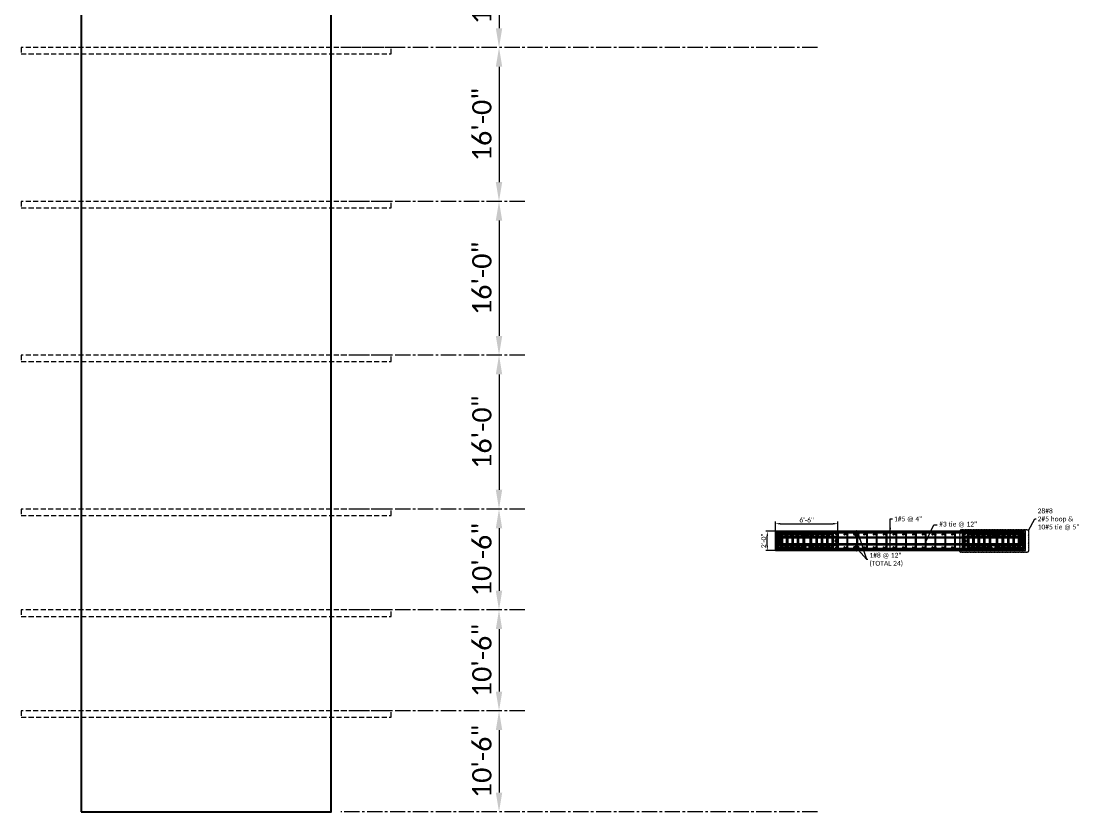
# Model space of a CAD drawing. Header units: inches. Extents: x -30573 to 11520, y -22457 to 4202.
# Drawn here: x -2805 to -1485, y -2802 to -1815 of the extents above; entities that cross this region are included whole.
import ezdxf

# ---------------------------------------------------------------- set-up
doc = ezdxf.new("R2010")
doc.units = ezdxf.units.IN
doc.header["$PDMODE"] = 35
doc.linetypes.add('CENTER2', pattern=[28.575, 19.05, -3.175, 3.175, -3.175])
doc.linetypes.add('HIDDEN2', pattern=[0.1875, 0.125, -0.0625])
doc.layers.get('Defpoints').update_dxf_attribs({"lineweight": 70})
for name, color, linetype, lineweight in [('ACERO1', 6, 'Continuous', 50), ('ACERO2', 5, 'Continuous', 30), ('ACERO3', 4, 'Continuous', 25), ('CONCRETO3', 4, 'Continuous', 25), ('CONCRETO7', 8, 'Continuous', 9), ('Ejes', 8, 'CENTER2', 9), ('PROY', 8, 'HIDDEN2', 9), ('TEXTO', 1, 'Continuous', 13)]:
    doc.layers.add(name, color=color, linetype=linetype, lineweight=lineweight)
doc.styles.add('A3_32', font='calibri.ttf', dxfattribs={"height": 6})
doc.styles.add('CopyA1_16', font='calibri.ttf', dxfattribs={"height": 24})
doc.dimstyles.new('Copy-PONDERA1_16', dxfattribs={"dimscale": 0, "dimtxt": 24, "dimasz": 24, "dimexe": 1.25, "dimexo": 0.625, "dimgap": 9, "dimtad": 1, "dimdec": 1, "dimrnd": 0.5, "dimzin": 1, "dimdsep": 46, "dimlunit": 4, "dimtxsty": 'CopyA1_16', "dimcen": 0.5, "dimse1": 1, "dimse2": 1, "dimclrd": 256, "dimclrt": 256, "dimadec": 1, "dimazin": 0, "dimtfac": 1, "dimtdec": 1, "dimtmove": 0, "dimatfit": 3, "dimfxl": 1, "dimfrac": 2, "dimlwd": 13, "dimarcsym": 0})
doc.dimstyles.new('PONDERA3_32', dxfattribs={"dimscale": 0, "dimtxt": 6, "dimasz": 6, "dimexe": 1.25, "dimexo": 0.625, "dimgap": 1.5, "dimtad": 1, "dimdec": 1, "dimrnd": 0.5, "dimzin": 1, "dimdsep": 46, "dimlunit": 4, "dimtxsty": 'A3_32', "dimcen": 0.5, "dimse1": 1, "dimse2": 1, "dimclrd": 256, "dimclrt": 256, "dimadec": 1, "dimazin": 0, "dimtfac": 1, "dimtdec": 1, "dimtmove": 0, "dimatfit": 3, "dimfxl": 1, "dimfrac": 2, "dimlwd": 13, "dimarcsym": 0})

# ---------------------------------------------------------------- blocks, each defined once
blk = doc.blocks.new('*D142')
at = {"layer": 'Defpoints', "color": 0, "transparency": 16777216}
for p in [(-2208.5, -2676.4), (-2208.5, -2802.4), (-2208.5, -2802.4)]:
    blk.add_point(p, dxfattribs=at)
at = {"layer": 'TEXTO', "lineweight": 13, "transparency": 16777216}
blk.add_line((-2208.5, -2700.4), (-2208.5, -2778.4), dxfattribs=at)
at = {"layer": 'TEXTO', "transparency": 16777216}
for points in [[(-2212.5, -2700.4), (-2204.5, -2700.4), (-2208.5, -2676.4)], [(-2212.5, -2778.4), (-2204.5, -2778.4), (-2208.5, -2802.4)]]:
    blk.add_solid(points, dxfattribs=at)
at = {"layer": 'TEXTO', "transparency": 16777216, "insert": (-2229.8, -2739.4), "char_height": 24, "attachment_point": 5, "rotation": 90, "style": 'CopyA1_16'}
blk.add_mtext('10\'-6"', dxfattribs=at)
blk = doc.blocks.new('*D143')
at = {"layer": 'Defpoints', "color": 0, "transparency": 16777216}
for p in [(-2208.5, -2550.4), (-2208.5, -2676.4), (-2208.5, -2676.4)]:
    blk.add_point(p, dxfattribs=at)
at = {"layer": 'TEXTO', "lineweight": 13, "transparency": 16777216}
blk.add_line((-2208.5, -2574.4), (-2208.5, -2652.4), dxfattribs=at)
at = {"layer": 'TEXTO', "transparency": 16777216}
for points in [[(-2212.5, -2574.4), (-2204.5, -2574.4), (-2208.5, -2550.4)], [(-2212.5, -2652.4), (-2204.5, -2652.4), (-2208.5, -2676.4)]]:
    blk.add_solid(points, dxfattribs=at)
at = {"layer": 'TEXTO', "transparency": 16777216, "insert": (-2229.8, -2613.4), "char_height": 24, "attachment_point": 5, "rotation": 90, "style": 'CopyA1_16'}
blk.add_mtext('10\'-6"', dxfattribs=at)
blk = doc.blocks.new('*D144')
at = {"layer": 'Defpoints', "color": 0, "transparency": 16777216}
for p in [(-2208.5, -2424.4), (-2208.5, -2550.4), (-2208.5, -2550.4)]:
    blk.add_point(p, dxfattribs=at)
at = {"layer": 'TEXTO', "lineweight": 13, "transparency": 16777216}
blk.add_line((-2208.5, -2448.4), (-2208.5, -2526.4), dxfattribs=at)
at = {"layer": 'TEXTO', "transparency": 16777216}
for points in [[(-2212.5, -2448.4), (-2204.5, -2448.4), (-2208.5, -2424.4)], [(-2212.5, -2526.4), (-2204.5, -2526.4), (-2208.5, -2550.4)]]:
    blk.add_solid(points, dxfattribs=at)
at = {"layer": 'TEXTO', "transparency": 16777216, "insert": (-2229.8, -2487.4), "char_height": 24, "attachment_point": 5, "rotation": 90, "style": 'CopyA1_16'}
blk.add_mtext('10\'-6"', dxfattribs=at)
blk = doc.blocks.new('*D145')
at = {"layer": 'Defpoints', "color": 0, "transparency": 16777216}
for p in [(-2208.5, -2232.4), (-2208.5, -2424.4), (-2208.5, -2424.4)]:
    blk.add_point(p, dxfattribs=at)
at = {"layer": 'TEXTO', "lineweight": 13, "transparency": 16777216}
blk.add_line((-2208.5, -2256.4), (-2208.5, -2400.4), dxfattribs=at)
at = {"layer": 'TEXTO', "transparency": 16777216}
for points in [[(-2212.5, -2256.4), (-2204.5, -2256.4), (-2208.5, -2232.4)], [(-2212.5, -2400.4), (-2204.5, -2400.4), (-2208.5, -2424.4)]]:
    blk.add_solid(points, dxfattribs=at)
at = {"layer": 'TEXTO', "transparency": 16777216, "insert": (-2229.8, -2328.4), "char_height": 24, "attachment_point": 5, "rotation": 90, "style": 'CopyA1_16'}
blk.add_mtext('16\'-0"', dxfattribs=at)
blk = doc.blocks.new('*D146')
at = {"layer": 'Defpoints', "color": 0, "transparency": 16777216}
for p in [(-2208.5, -2040.4), (-2208.5, -2232.4), (-2208.5, -2232.4)]:
    blk.add_point(p, dxfattribs=at)
at = {"layer": 'TEXTO', "lineweight": 13, "transparency": 16777216}
blk.add_line((-2208.5, -2064.4), (-2208.5, -2208.4), dxfattribs=at)
at = {"layer": 'TEXTO', "transparency": 16777216}
for points in [[(-2212.5, -2064.4), (-2204.5, -2064.4), (-2208.5, -2040.4)], [(-2212.5, -2208.4), (-2204.5, -2208.4), (-2208.5, -2232.4)]]:
    blk.add_solid(points, dxfattribs=at)
at = {"layer": 'TEXTO', "transparency": 16777216, "insert": (-2229.8, -2136.4), "char_height": 24, "attachment_point": 5, "rotation": 90, "style": 'CopyA1_16'}
blk.add_mtext('16\'-0"', dxfattribs=at)
blk = doc.blocks.new('*D147')
at = {"layer": 'Defpoints', "color": 0, "transparency": 16777216}
for p in [(-2208.5, -1848.4), (-2208.5, -2040.4), (-2208.5, -2040.4)]:
    blk.add_point(p, dxfattribs=at)
at = {"layer": 'TEXTO', "lineweight": 13, "transparency": 16777216}
blk.add_line((-2208.5, -1872.4), (-2208.5, -2016.4), dxfattribs=at)
at = {"layer": 'TEXTO', "transparency": 16777216}
for points in [[(-2212.5, -1872.4), (-2204.5, -1872.4), (-2208.5, -1848.4)], [(-2212.5, -2016.4), (-2204.5, -2016.4), (-2208.5, -2040.4)]]:
    blk.add_solid(points, dxfattribs=at)
at = {"layer": 'TEXTO', "transparency": 16777216, "insert": (-2229.8, -1944.4), "char_height": 24, "attachment_point": 5, "rotation": 90, "style": 'CopyA1_16'}
blk.add_mtext('16\'-0"', dxfattribs=at)
blk = doc.blocks.new('*D148')
at = {"layer": 'Defpoints', "color": 0, "transparency": 16777216}
for p in [(-2208.5, -1698.4), (-2208.5, -1848.4), (-2208.5, -1848.4)]:
    blk.add_point(p, dxfattribs=at)
at = {"layer": 'TEXTO', "lineweight": 13, "transparency": 16777216}
blk.add_line((-2208.5, -1722.4), (-2208.5, -1824.4), dxfattribs=at)
at = {"layer": 'TEXTO', "transparency": 16777216}
for points in [[(-2212.5, -1722.4), (-2204.5, -1722.4), (-2208.5, -1698.4)], [(-2212.5, -1824.4), (-2204.5, -1824.4), (-2208.5, -1848.4)]]:
    blk.add_solid(points, dxfattribs=at)
at = {"layer": 'TEXTO', "transparency": 16777216, "insert": (-2229.8, -1773.4), "char_height": 24, "attachment_point": 5, "rotation": 90, "style": 'CopyA1_16'}
blk.add_mtext('12\'-6"', dxfattribs=at)
blk = doc.blocks.new('#8')
at = {"layer": 'ACERO1'}
h = blk.add_hatch(dxfattribs=at)
h.set_pattern_fill('ANSI31', color=256, scale=0.05)
h.set_pattern_definition([(45, (-704.75066, 391.65375), (-0.1122532, 0.1122532), [])])
edge = h.paths.add_edge_path()
edge.add_arc((0, 0), 0.5, 0, 360)
blk.add_circle((0, 0), 0.5, dxfattribs=at)
blk = doc.blocks.new('*D181')
at = {"layer": 'Defpoints', "color": 0, "transparency": 16777216}
for p in [(-1863.5, -2442.8), (-1785.5, -2442.8), (-1785.5, -2442.8)]:
    blk.add_point(p, dxfattribs=at)
at = {"layer": 'TEXTO', "lineweight": 13, "transparency": 16777216}
blk.add_line((-1857.5, -2442.8), (-1791.5, -2442.8), dxfattribs=at)
at = {"layer": 'TEXTO', "transparency": 16777216}
for points in [[(-1857.5, -2441.8), (-1857.5, -2443.8), (-1863.5, -2442.8)], [(-1791.5, -2441.8), (-1791.5, -2443.8), (-1785.5, -2442.8)]]:
    blk.add_solid(points, dxfattribs=at)
at = {"layer": 'TEXTO', "transparency": 16777216, "insert": (-1824.5, -2438.2), "char_height": 6, "attachment_point": 5, "style": 'A3_32'}
blk.add_mtext('6\'-6"', dxfattribs=at)
blk = doc.blocks.new('*D182')
at = {"layer": 'Defpoints', "color": 0, "transparency": 16777216}
for p in [(-1873.6, -2452.2), (-1873.6, -2452.2), (-1873.6, -2476.2)]:
    blk.add_point(p, dxfattribs=at)
at = {"layer": 'TEXTO', "lineweight": 13, "transparency": 16777216}
blk.add_line((-1873.6, -2470.2), (-1873.6, -2458.2), dxfattribs=at)
at = {"layer": 'TEXTO', "transparency": 16777216}
for points in [[(-1874.6, -2458.2), (-1872.6, -2458.2), (-1873.6, -2452.2)], [(-1874.6, -2470.2), (-1872.6, -2470.2), (-1873.6, -2476.2)]]:
    blk.add_solid(points, dxfattribs=at)
at = {"layer": 'TEXTO', "transparency": 16777216, "insert": (-1878.2, -2464.2), "char_height": 6, "attachment_point": 5, "rotation": 90, "style": 'A3_32'}
blk.add_mtext('2\'-0"', dxfattribs=at)

msp = doc.modelspace()

# ---------------------------------------------------------------- linework, layer by layer
at = {"layer": 'ACERO2'}
for points in [[(-1861.972, -2455.598), (-1861.972, -2472.848, 0.41421356), (-1860.097, -2474.723), (-1820.897, -2474.723, 0.41421356), (-1819.022, -2472.848), (-1819.022, -2455.598, 0.41421356), (-1820.897, -2453.723), (-1860.097, -2453.723, 0.66817864), (-1861.423, -2456.924), (-1858.771, -2459.576), (-1858.329, -2459.134), (-1860.981, -2456.482, -1), (-1859.213, -2454.714), (-1856.561, -2457.366), (-1856.119, -2456.924), (-1858.695, -2454.348)], [(-1860.097, -2454.348), (-1820.897, -2454.348, -0.41421356), (-1819.647, -2455.598), (-1819.647, -2472.848, -0.41421356), (-1820.897, -2474.098), (-1860.097, -2474.098, -0.41421356), (-1861.347, -2472.848), (-1861.347, -2457)], [(-1828.422, -2455.598), (-1828.422, -2472.848, 0.41421356), (-1826.547, -2474.723), (-1787.347, -2474.723, 0.41421356), (-1785.472, -2472.848), (-1785.472, -2455.598, 0.41421356), (-1787.347, -2453.723), (-1826.547, -2453.723, 0.66817864), (-1827.872, -2456.924), (-1825.221, -2459.576), (-1824.779, -2459.134), (-1827.43, -2456.482, -1), (-1825.663, -2454.714), (-1823.011, -2457.366), (-1822.569, -2456.924), (-1825.145, -2454.348)], [(-1826.547, -2454.348), (-1787.347, -2454.348, -0.41421356), (-1786.097, -2455.598), (-1786.097, -2472.848, -0.41421356), (-1787.347, -2474.098), (-1826.547, -2474.098, -0.41421356), (-1827.797, -2472.848), (-1827.797, -2457)], [(-1586.522, -2455.598), (-1586.522, -2472.848, -0.41421356), (-1588.397, -2474.723), (-1627.597, -2474.723, -0.41421356), (-1629.472, -2472.848), (-1629.472, -2455.598, -0.41421356), (-1627.597, -2453.723), (-1588.397, -2453.723, -0.66817864), (-1587.071, -2456.924), (-1589.723, -2459.576), (-1590.165, -2459.134), (-1587.513, -2456.482, 1), (-1589.281, -2454.714), (-1591.933, -2457.366), (-1592.375, -2456.924), (-1589.799, -2454.348)], [(-1588.397, -2454.348), (-1627.597, -2454.348, 0.41421356), (-1628.847, -2455.598), (-1628.847, -2472.848, 0.41421356), (-1627.597, -2474.098), (-1588.397, -2474.098, 0.41421356), (-1587.147, -2472.848), (-1587.147, -2457)], [(-1552.972, -2455.598), (-1552.972, -2472.848, -0.41421356), (-1554.847, -2474.723), (-1594.047, -2474.723, -0.41421356), (-1595.922, -2472.848), (-1595.922, -2455.598, -0.41421356), (-1594.047, -2453.723), (-1554.847, -2453.723, -0.66817864), (-1553.521, -2456.924), (-1556.173, -2459.576), (-1556.615, -2459.134), (-1553.963, -2456.482, 1), (-1555.731, -2454.714), (-1558.382, -2457.366), (-1558.824, -2456.924), (-1556.248, -2454.348)], [(-1554.847, -2454.348), (-1594.047, -2454.348, 0.41421356), (-1595.297, -2455.598), (-1595.297, -2472.848, 0.41421356), (-1594.047, -2474.098), (-1554.847, -2474.098, 0.41421356), (-1553.597, -2472.848), (-1553.597, -2457)]]:
    msp.add_lwpolyline(points, format="xyb", dxfattribs=at)
for points in [[(-1850.382, -2471.081), (-1849.94, -2471.522), (-1852.591, -2474.174, -0.66817864), (-1855.792, -2472.848), (-1855.792, -2455.598, -0.66817864), (-1852.591, -2454.272), (-1849.94, -2456.924), (-1850.382, -2457.366), (-1853.033, -2454.714, 0.66817864), (-1855.167, -2455.598), (-1855.167, -2472.848, 0.66817864), (-1853.033, -2473.732)], [(-1843.672, -2471.081), (-1843.23, -2471.522), (-1845.881, -2474.174, -0.66817864), (-1849.082, -2472.848), (-1849.082, -2455.598, -0.66817864), (-1845.881, -2454.272), (-1843.23, -2456.924), (-1843.672, -2457.366), (-1846.323, -2454.714, 0.66817864), (-1848.457, -2455.598), (-1848.457, -2472.848, 0.66817864), (-1846.323, -2473.732)], [(-1836.961, -2471.081), (-1836.52, -2471.522), (-1839.171, -2474.174, -0.66817864), (-1842.372, -2472.848), (-1842.372, -2455.598, -0.66817864), (-1839.171, -2454.272), (-1836.52, -2456.924), (-1836.961, -2457.366), (-1839.613, -2454.714, 0.66817864), (-1841.747, -2455.598), (-1841.747, -2472.848, 0.66817864), (-1839.613, -2473.732)], [(-1830.251, -2471.081), (-1829.809, -2471.522), (-1832.461, -2474.174, -0.66817864), (-1835.662, -2472.848), (-1835.662, -2455.598, -0.66817864), (-1832.461, -2454.272), (-1829.809, -2456.924), (-1830.251, -2457.366), (-1832.903, -2454.714, 0.66817864), (-1835.037, -2455.598), (-1835.037, -2472.848, 0.66817864), (-1832.903, -2473.732)], [(-1817.192, -2471.081), (-1817.634, -2471.522), (-1814.983, -2474.174, 0.66817864), (-1811.782, -2472.848), (-1811.782, -2455.598, 0.66817864), (-1814.983, -2454.272), (-1817.634, -2456.924), (-1817.192, -2457.366), (-1814.541, -2454.714, -0.66817864), (-1812.407, -2455.598), (-1812.407, -2472.848, -0.66817864), (-1814.541, -2473.732)], [(-1810.482, -2471.081), (-1810.924, -2471.522), (-1808.273, -2474.174, 0.66817864), (-1805.072, -2472.848), (-1805.072, -2455.598, 0.66817864), (-1808.273, -2454.272), (-1810.924, -2456.924), (-1810.482, -2457.366), (-1807.831, -2454.714, -0.66817864), (-1805.697, -2455.598), (-1805.697, -2472.848, -0.66817864), (-1807.831, -2473.732)], [(-1803.772, -2471.081), (-1804.214, -2471.522), (-1801.562, -2474.174, 0.66817864), (-1798.362, -2472.848), (-1798.362, -2455.598, 0.66817864), (-1801.562, -2454.272), (-1804.214, -2456.924), (-1803.772, -2457.366), (-1801.121, -2454.714, -0.66817864), (-1798.987, -2455.598), (-1798.987, -2472.848, -0.66817864), (-1801.121, -2473.732)], [(-1797.062, -2471.081), (-1797.504, -2471.522), (-1794.852, -2474.174, 0.66817864), (-1791.652, -2472.848), (-1791.652, -2455.598, 0.66817864), (-1794.852, -2454.272), (-1797.504, -2456.924), (-1797.062, -2457.366), (-1794.41, -2454.714, -0.66817864), (-1792.277, -2455.598), (-1792.277, -2472.848, -0.66817864), (-1794.41, -2473.732)], [(-1617.882, -2471.081), (-1617.44, -2471.522), (-1620.091, -2474.174, -0.66817864), (-1623.292, -2472.848), (-1623.292, -2455.598, -0.66817864), (-1620.091, -2454.272), (-1617.44, -2456.924), (-1617.882, -2457.366), (-1620.533, -2454.714, 0.66817864), (-1622.667, -2455.598), (-1622.667, -2472.848, 0.66817864), (-1620.533, -2473.732)], [(-1611.172, -2471.081), (-1610.73, -2471.522), (-1613.381, -2474.174, -0.66817864), (-1616.582, -2472.848), (-1616.582, -2455.598, -0.66817864), (-1613.381, -2454.272), (-1610.73, -2456.924), (-1611.172, -2457.366), (-1613.823, -2454.714, 0.66817864), (-1615.957, -2455.598), (-1615.957, -2472.848, 0.66817864), (-1613.823, -2473.732)], [(-1604.461, -2471.081), (-1604.02, -2471.522), (-1606.671, -2474.174, -0.66817864), (-1609.872, -2472.848), (-1609.872, -2455.598, -0.66817864), (-1606.671, -2454.272), (-1604.02, -2456.924), (-1604.461, -2457.366), (-1607.113, -2454.714, 0.66817864), (-1609.247, -2455.598), (-1609.247, -2472.848, 0.66817864), (-1607.113, -2473.732)], [(-1597.751, -2471.081), (-1597.309, -2471.522), (-1599.961, -2474.174, -0.66817864), (-1603.162, -2472.848), (-1603.162, -2455.598, -0.66817864), (-1599.961, -2454.272), (-1597.309, -2456.924), (-1597.751, -2457.366), (-1600.403, -2454.714, 0.66817864), (-1602.537, -2455.598), (-1602.537, -2472.848, 0.66817864), (-1600.403, -2473.732)], [(-1584.692, -2471.081), (-1585.134, -2471.522), (-1582.483, -2474.174, 0.66817864), (-1579.282, -2472.848), (-1579.282, -2455.598, 0.66817864), (-1582.483, -2454.272), (-1585.134, -2456.924), (-1584.692, -2457.366), (-1582.041, -2454.714, -0.66817864), (-1579.907, -2455.598), (-1579.907, -2472.848, -0.66817864), (-1582.041, -2473.732)], [(-1577.982, -2471.081), (-1578.424, -2471.522), (-1575.773, -2474.174, 0.66817864), (-1572.572, -2472.848), (-1572.572, -2455.598, 0.66817864), (-1575.773, -2454.272), (-1578.424, -2456.924), (-1577.982, -2457.366), (-1575.331, -2454.714, -0.66817864), (-1573.197, -2455.598), (-1573.197, -2472.848, -0.66817864), (-1575.331, -2473.732)], [(-1571.272, -2471.081), (-1571.714, -2471.522), (-1569.062, -2474.174, 0.66817864), (-1565.862, -2472.848), (-1565.862, -2455.598, 0.66817864), (-1569.062, -2454.272), (-1571.714, -2456.924), (-1571.272, -2457.366), (-1568.621, -2454.714, -0.66817864), (-1566.487, -2455.598), (-1566.487, -2472.848, -0.66817864), (-1568.621, -2473.732)], [(-1564.562, -2471.081), (-1565.004, -2471.522), (-1562.352, -2474.174, 0.66817864), (-1559.152, -2472.848), (-1559.152, -2455.598, 0.66817864), (-1562.352, -2454.272), (-1565.004, -2456.924), (-1564.562, -2457.366), (-1561.91, -2454.714, -0.66817864), (-1559.777, -2455.598), (-1559.777, -2472.848, -0.66817864), (-1561.91, -2473.732)], [(-1789.115, -2464.374), (-1788.673, -2464.816), (-1786.021, -2462.164, 0.66817864), (-1787.347, -2458.963), (-1860.097, -2458.963, 0.66817864), (-1861.423, -2462.164), (-1858.771, -2464.816), (-1858.329, -2464.374), (-1860.981, -2461.722, -0.66817864), (-1860.097, -2459.588), (-1787.347, -2459.588, -0.66817864), (-1786.463, -2461.722)], [(-1789.115, -2464.073), (-1788.673, -2463.631), (-1786.021, -2466.283, -0.66817864), (-1787.347, -2469.483), (-1860.097, -2469.483, -0.66817864), (-1861.423, -2466.283), (-1858.771, -2463.631), (-1858.329, -2464.073), (-1860.981, -2466.725, 0.66817864), (-1860.097, -2468.858), (-1787.347, -2468.858, 0.66817864), (-1786.463, -2466.725)], [(-1625.829, -2464.374), (-1626.271, -2464.816), (-1628.923, -2462.164, -0.66817864), (-1627.597, -2458.963), (-1554.847, -2458.963, -0.66817864), (-1553.521, -2462.164), (-1556.173, -2464.816), (-1556.615, -2464.374), (-1553.963, -2461.722, 0.66817864), (-1554.847, -2459.588), (-1627.597, -2459.588, 0.66817864), (-1628.481, -2461.722)], [(-1625.829, -2464.073), (-1626.271, -2463.631), (-1628.923, -2466.283, 0.66817864), (-1627.597, -2469.483), (-1554.847, -2469.483, 0.66817864), (-1553.521, -2466.283), (-1556.173, -2463.631), (-1556.615, -2464.073), (-1553.963, -2466.725, -0.66817864), (-1554.847, -2468.858), (-1627.597, -2468.858, -0.66817864), (-1628.481, -2466.725)]]:
    msp.add_lwpolyline(points, format="xyb", close=True, dxfattribs=at)
at = {"layer": 'ACERO3'}
for points in [[(-1857.472, -2461.723), (-1857.472, -2455.723, -0.41421356), (-1855.472, -2453.723), (-1559.472, -2453.723, -0.41421356), (-1557.472, -2455.723), (-1557.472, -2461.723), (-1557.972, -2461.723), (-1557.972, -2455.723, 0.41421356), (-1559.472, -2454.223), (-1855.472, -2454.223, 0.41421356), (-1856.972, -2455.723), (-1856.972, -2461.723)], [(-1773.86, -2473.473, -0.66817864), (-1775.14, -2474.004), (-1777.261, -2471.882), (-1777.526, -2472.147), (-1775.405, -2474.269, 0.66817864), (-1773.485, -2473.473), (-1773.485, -2454.973, 0.66817864), (-1775.405, -2454.178), (-1777.526, -2456.299), (-1777.261, -2456.564), (-1775.14, -2454.443, -0.66817864), (-1773.86, -2454.973)], [(-1761.653, -2473.473, -0.66817864), (-1762.933, -2474.004), (-1765.054, -2471.882), (-1765.32, -2472.147), (-1763.198, -2474.269, 0.66817864), (-1761.278, -2473.473), (-1761.278, -2454.973, 0.66817864), (-1763.198, -2454.178), (-1765.32, -2456.299), (-1765.054, -2456.564), (-1762.933, -2454.443, -0.66817864), (-1761.653, -2454.973)], [(-1749.446, -2473.473, -0.66817864), (-1750.726, -2474.004), (-1752.848, -2471.882), (-1753.113, -2472.147), (-1750.991, -2474.269, 0.66817864), (-1749.071, -2473.473), (-1749.071, -2454.973, 0.66817864), (-1750.991, -2454.178), (-1753.113, -2456.299), (-1752.848, -2456.564), (-1750.726, -2454.443, -0.66817864), (-1749.446, -2454.973)], [(-1737.239, -2473.473, -0.66817864), (-1738.519, -2474.004), (-1740.641, -2471.882), (-1740.906, -2472.147), (-1738.785, -2474.269, 0.66817864), (-1736.864, -2473.473), (-1736.864, -2454.973, 0.66817864), (-1738.785, -2454.178), (-1740.906, -2456.299), (-1740.641, -2456.564), (-1738.519, -2454.443, -0.66817864), (-1737.239, -2454.973)], [(-1725.032, -2473.473, -0.66817864), (-1726.312, -2474.004), (-1728.434, -2471.882), (-1728.699, -2472.147), (-1726.578, -2474.269, 0.66817864), (-1724.657, -2473.473), (-1724.657, -2454.973, 0.66817864), (-1726.578, -2454.178), (-1728.699, -2456.299), (-1728.434, -2456.564), (-1726.312, -2454.443, -0.66817864), (-1725.032, -2454.973)], [(-1712.825, -2473.473, -0.66817864), (-1714.106, -2474.004), (-1716.227, -2471.882), (-1716.492, -2472.147), (-1714.371, -2474.269, 0.66817864), (-1712.45, -2473.473), (-1712.45, -2454.973, 0.66817864), (-1714.371, -2454.178), (-1716.492, -2456.299), (-1716.227, -2456.564), (-1714.106, -2454.443, -0.66817864), (-1712.825, -2454.973)], [(-1700.618, -2473.473, -0.66817864), (-1701.899, -2474.004), (-1704.02, -2471.882), (-1704.285, -2472.147), (-1702.164, -2474.269, 0.66817864), (-1700.243, -2473.473), (-1700.243, -2454.973, 0.66817864), (-1702.164, -2454.178), (-1704.285, -2456.299), (-1704.02, -2456.564), (-1701.899, -2454.443, -0.66817864), (-1700.618, -2454.973)], [(-1688.412, -2473.473, -0.66817864), (-1689.692, -2474.004), (-1691.813, -2471.882), (-1692.078, -2472.147), (-1689.957, -2474.269, 0.66817864), (-1688.037, -2473.473), (-1688.037, -2454.973, 0.66817864), (-1689.957, -2454.178), (-1692.078, -2456.299), (-1691.813, -2456.564), (-1689.692, -2454.443, -0.66817864), (-1688.412, -2454.973)], [(-1676.205, -2473.473, -0.66817864), (-1677.485, -2474.004), (-1679.606, -2471.882), (-1679.871, -2472.147), (-1677.75, -2474.269, 0.66817864), (-1675.83, -2473.473), (-1675.83, -2454.973, 0.66817864), (-1677.75, -2454.178), (-1679.871, -2456.299), (-1679.606, -2456.564), (-1677.485, -2454.443, -0.66817864), (-1676.205, -2454.973)], [(-1663.998, -2473.473, -0.66817864), (-1665.278, -2474.004), (-1667.399, -2471.882), (-1667.665, -2472.147), (-1665.543, -2474.269, 0.66817864), (-1663.623, -2473.473), (-1663.623, -2454.973, 0.66817864), (-1665.543, -2454.178), (-1667.665, -2456.299), (-1667.399, -2456.564), (-1665.278, -2454.443, -0.66817864), (-1663.998, -2454.973)], [(-1651.791, -2473.473, -0.66817864), (-1653.071, -2474.004), (-1655.193, -2471.882), (-1655.458, -2472.147), (-1653.336, -2474.269, 0.66817864), (-1651.416, -2473.473), (-1651.416, -2454.973, 0.66817864), (-1653.336, -2454.178), (-1655.458, -2456.299), (-1655.193, -2456.564), (-1653.071, -2454.443, -0.66817864), (-1651.791, -2454.973)], [(-1639.584, -2473.473, -0.66817864), (-1640.864, -2474.004), (-1642.986, -2471.882), (-1643.251, -2472.147), (-1641.13, -2474.269, 0.66817864), (-1639.209, -2473.473), (-1639.209, -2454.973, 0.66817864), (-1641.13, -2454.178), (-1643.251, -2456.299), (-1642.986, -2456.564), (-1640.864, -2454.443, -0.66817864), (-1639.584, -2454.973)], [(-1857.472, -2467.723), (-1857.472, -2461.723, -0.41421356), (-1855.472, -2459.723), (-1559.472, -2459.723, -0.41421356), (-1557.472, -2461.723), (-1557.472, -2467.723), (-1557.972, -2467.723), (-1557.972, -2461.723, 0.41421356), (-1559.472, -2460.223), (-1855.472, -2460.223, 0.41421356), (-1856.972, -2461.723), (-1856.972, -2467.723)], [(-1857.472, -2460.723), (-1857.472, -2466.723, 0.41421356), (-1855.472, -2468.723), (-1559.472, -2468.723, 0.41421356), (-1557.472, -2466.723), (-1557.472, -2460.723), (-1557.972, -2460.723), (-1557.972, -2466.723, -0.41421356), (-1559.472, -2468.223), (-1855.472, -2468.223, -0.41421356), (-1856.972, -2466.723), (-1856.972, -2460.723)], [(-1857.472, -2466.723), (-1857.472, -2472.723, 0.41421356), (-1855.472, -2474.723), (-1559.472, -2474.723, 0.41421356), (-1557.472, -2472.723), (-1557.472, -2466.723), (-1557.972, -2466.723), (-1557.972, -2472.723, -0.41421356), (-1559.472, -2474.223), (-1855.472, -2474.223, -0.41421356), (-1856.972, -2472.723), (-1856.972, -2466.723)]]:
    msp.add_lwpolyline(points, format="xyb", close=True, dxfattribs=at)
at = {"layer": 'CONCRETO3'}
msp.add_lwpolyline([(-2729.937, -2802.441), (-2417.937, -2802.441), (-2417.937, -1098.441), (-2729.937, -1098.441)], close=True, dxfattribs=at)
at = {"layer": 'CONCRETO7'}
for points in [[(-1863.472, -2476.223), (-1551.472, -2476.223), (-1551.472, -2452.223), (-1863.472, -2452.223)], [(-1785.472, -2476.223), (-1863.472, -2476.223), (-1863.472, -2452.223), (-1785.472, -2452.223)], [(-1785.472, -2476.223), (-1863.472, -2476.223), (-1863.472, -2452.223), (-1785.472, -2452.223)], [(-1629.472, -2476.223), (-1551.472, -2476.223), (-1551.472, -2452.223), (-1629.472, -2452.223)]]:
    msp.add_lwpolyline(points, close=True, dxfattribs=at)
at = {"layer": 'Ejes'}
for p, q in [((-1811.154, -1848.441), (-2405.937, -1848.441)), ((-2176.302, -2040.441), (-2405.937, -2040.441)), ((-2176.302, -2232.441), (-2405.937, -2232.441)), ((-2176.302, -2424.441), (-2405.937, -2424.441)), ((-1863.472, -2452.223), (-1863.472, -2440.049)), ((-1785.472, -2452.223), (-1785.472, -2440.049)), ((-1863.472, -2452.223), (-1875.646, -2452.223)), ((-1863.472, -2476.223), (-1875.646, -2476.223)), ((-2176.302, -2550.441), (-2405.937, -2550.441)), ((-2176.302, -2676.441), (-2405.937, -2676.441)), ((-1811.154, -2802.441), (-2405.937, -2802.441))]:
    msp.add_line(p, q, dxfattribs=at)
at = {"layer": 'PROY', "ltscale": 50}
for points in [[(-2804.942, -1856.441), (-2342.932, -1856.441), (-2342.932, -1848.441), (-2804.942, -1848.441)], [(-2804.942, -2048.441), (-2342.932, -2048.441), (-2342.932, -2040.441), (-2804.942, -2040.441)], [(-2804.942, -2240.441), (-2342.932, -2240.441), (-2342.932, -2232.441), (-2804.942, -2232.441)], [(-2804.942, -2432.441), (-2342.932, -2432.441), (-2342.932, -2424.441), (-2804.942, -2424.441)], [(-2804.942, -2558.441), (-2342.932, -2558.441), (-2342.932, -2550.441), (-2804.942, -2550.441)], [(-2804.942, -2684.441), (-2342.932, -2684.441), (-2342.932, -2676.441), (-2804.942, -2676.441)]]:
    msp.add_lwpolyline(points, close=True, dxfattribs=at)
at = {"layer": 'TEXTO'}
msp.add_lwpolyline([(-1633.053, -2477.888, 0.52056705), (-1631.053, -2477.888, 0.52056705), (-1629.053, -2477.888, 0.52056705), (-1627.053, -2477.888, 0.52056705), (-1625.053, -2477.888, 0.52056705), (-1623.053, -2477.888, 0.52056705), (-1621.053, -2477.888, 0.52056705), (-1619.053, -2477.888, 0.52056705), (-1617.053, -2477.888, 0.52056705), (-1615.053, -2477.888, 0.52056705), (-1613.053, -2477.888, 0.52056705), (-1611.053, -2477.888, 0.52056705), (-1609.053, -2477.888, 0.52056705), (-1607.053, -2477.888, 0.52056705), (-1605.053, -2477.888, 0.52056705), (-1603.053, -2477.888, 0.52056705), (-1601.053, -2477.888, 0.52056705), (-1599.053, -2477.888, 0.52056705), (-1597.053, -2477.888, 0.52056705), (-1595.053, -2477.888, 0.52056705), (-1593.053, -2477.888, 0.52056705), (-1591.053, -2477.888, 0.52056705), (-1589.053, -2477.888, 0.52056705), (-1587.053, -2477.888, 0.52056705), (-1585.053, -2477.888, 0.52056705), (-1583.053, -2477.888, 0.52056705), (-1581.053, -2477.888, 0.52056705), (-1579.053, -2477.888, 0.52056705), (-1577.053, -2477.888, 0.52056705), (-1575.053, -2477.888, 0.52056705), (-1573.053, -2477.888, 0.52056705), (-1571.053, -2477.888, 0.52056705), (-1569.053, -2477.888, 0.52056705), (-1567.053, -2477.888, 0.52056705), (-1565.053, -2477.888, 0.52056705), (-1563.053, -2477.888, 0.52056705), (-1561.053, -2477.888, 0.52056705), (-1559.053, -2477.888, 0.52056705), (-1557.053, -2477.888, 0.52056705), (-1555.053, -2477.888, 0.52056705), (-1553.053, -2477.888, 0.52056705), (-1551.053, -2477.888, 0.52056705), (-1549.053, -2477.888, 0.52056705), (-1547.675, -2477.266, 0.52056705), (-1547.675, -2475.266, 0.52056705), (-1547.675, -2473.266, 0.52056705), (-1547.675, -2471.266, 0.52056705), (-1547.675, -2469.266, 0.52056705), (-1547.675, -2467.266, 0.52056705), (-1547.675, -2465.266, 0.52056705), (-1547.675, -2463.266, 0.52056705), (-1547.675, -2461.266, 0.52056705), (-1547.675, -2459.266, 0.52056705), (-1547.675, -2457.266, 0.52056705), (-1547.675, -2455.266, 0.52056705), (-1547.675, -2453.266, 0.52056705), (-1547.675, -2451.266, 0.52056705), (-1549.3, -2450.891, 0.52056705), (-1551.3, -2450.891, 0.52056705), (-1553.3, -2450.891, 0.52056705), (-1555.3, -2450.891, 0.52056705), (-1557.3, -2450.891, 0.52056705), (-1559.3, -2450.891, 0.52056705), (-1561.3, -2450.891, 0.52056705), (-1563.3, -2450.891, 0.52056705), (-1565.3, -2450.891, 0.52056705), (-1567.3, -2450.891, 0.52056705), (-1569.3, -2450.891, 0.52056705), (-1571.3, -2450.891, 0.52056705), (-1573.3, -2450.891, 0.52056705), (-1575.3, -2450.891, 0.52056705), (-1577.3, -2450.891, 0.52056705), (-1579.3, -2450.891, 0.52056705), (-1581.3, -2450.891, 0.52056705), (-1583.3, -2450.891, 0.52056705), (-1585.3, -2450.891, 0.52056705), (-1587.3, -2450.891, 0.52056705), (-1589.3, -2450.891, 0.52056705), (-1591.3, -2450.891, 0.52056705), (-1593.3, -2450.891, 0.52056705), (-1595.3, -2450.891, 0.52056705), (-1597.3, -2450.891, 0.52056705), (-1599.3, -2450.891, 0.52056705), (-1601.3, -2450.891, 0.52056705), (-1603.3, -2450.891, 0.52056705), (-1605.3, -2450.891, 0.52056705), (-1607.3, -2450.891, 0.52056705), (-1609.3, -2450.891, 0.52056705), (-1611.3, -2450.891, 0.52056705), (-1613.3, -2450.891, 0.52056705), (-1615.3, -2450.891, 0.52056705), (-1617.3, -2450.891, 0.52056705), (-1619.3, -2450.891, 0.52056705), (-1621.3, -2450.891, 0.52056705), (-1623.3, -2450.891, 0.52056705), (-1625.3, -2450.891, 0.52056705), (-1627.3, -2450.891, 0.52056705), (-1629.3, -2450.891, 0.52056705), (-1631.3, -2450.891, 0.52056705), (-1633.053, -2451.138, 0.52056705), (-1633.053, -2453.138, 0.52056705), (-1633.053, -2455.138, 0.52056705), (-1633.053, -2457.138, 0.52056705), (-1633.053, -2459.138, 0.52056705), (-1633.053, -2461.138, 0.52056705), (-1633.053, -2463.138, 0.52056705), (-1633.053, -2465.138, 0.52056705), (-1633.053, -2467.138, 0.52056705), (-1633.053, -2469.138, 0.52056705), (-1633.053, -2471.138, 0.52056705), (-1633.053, -2473.138, 0.52056705), (-1633.053, -2475.138, 0.52056705)], format="xyb", close=True, dxfattribs=at)
for centre in [(-1762.403, -2454.723), (-1762.403, -2473.723)]:
    msp.add_circle(centre, 3.289, dxfattribs=at)

# ---------------------------------------------------------------- block references
at = {"layer": 'CONCRETO7', "xscale": -1}
for p in [(-1860.627, -2455.068), (-1628.127, -2455.068), (-1621.417, -2454.848), (-1614.707, -2454.848), (-1607.997, -2454.848), (-1601.287, -2454.848), (-1594.577, -2455.068), (-1587.867, -2455.068), (-1581.157, -2454.848), (-1574.447, -2454.848), (-1567.737, -2454.848), (-1561.027, -2454.848)]:
    msp.add_blockref('#8', p, dxfattribs=at)
at = {"layer": 'CONCRETO7'}
for p in [(-1853.917, -2454.848), (-1847.207, -2454.848), (-1840.497, -2454.848), (-1833.787, -2454.848), (-1827.077, -2455.068), (-1820.367, -2455.068), (-1813.657, -2454.848), (-1806.947, -2454.848), (-1800.237, -2454.848), (-1793.527, -2454.848), (-1786.817, -2455.068), (-1774.61, -2454.723), (-1762.403, -2454.723), (-1750.196, -2454.723), (-1737.989, -2454.723), (-1725.782, -2454.723), (-1713.575, -2454.723), (-1701.368, -2454.723), (-1689.162, -2454.723), (-1676.955, -2454.723), (-1664.748, -2454.723), (-1652.541, -2454.723), (-1640.334, -2454.723), (-1554.317, -2455.068)]:
    msp.add_blockref('#8', p, dxfattribs=at)
at = {"layer": 'CONCRETO7', "rotation": 180}
for p in [(-1860.847, -2460.838), (-1860.847, -2467.608), (-1628.347, -2460.838), (-1628.347, -2467.608), (-1860.627, -2473.379), (-1628.127, -2473.379), (-1621.417, -2473.598), (-1614.707, -2473.598), (-1607.997, -2473.598), (-1601.287, -2473.598), (-1594.577, -2473.379), (-1587.867, -2473.379), (-1581.157, -2473.598), (-1574.447, -2473.598), (-1567.737, -2473.598), (-1561.027, -2473.598)]:
    msp.add_blockref('#8', p, dxfattribs=at)
at = {"layer": 'CONCRETO7', "xscale": -1, "rotation": 180}
for p in [(-1786.597, -2460.838), (-1786.597, -2467.608), (-1554.097, -2460.838), (-1554.097, -2467.608), (-1853.917, -2473.598), (-1847.207, -2473.598), (-1840.497, -2473.598), (-1833.787, -2473.598), (-1827.077, -2473.379), (-1820.367, -2473.379), (-1813.657, -2473.598), (-1806.947, -2473.598), (-1800.237, -2473.598), (-1793.527, -2473.598), (-1786.817, -2473.379), (-1774.61, -2473.723), (-1762.403, -2473.723), (-1750.196, -2473.723), (-1737.989, -2473.723), (-1725.782, -2473.723), (-1713.575, -2473.723), (-1701.368, -2473.723), (-1689.162, -2473.723), (-1676.955, -2473.723), (-1664.748, -2473.723), (-1652.541, -2473.723), (-1640.334, -2473.723), (-1554.317, -2473.379)]:
    msp.add_blockref('#8', p, dxfattribs=at)

# ---------------------------------------------------------------- texts
at = {"layer": 'TEXTO', "char_height": 6, "attachment_point": 4, "style": 'A3_32'}
for s, insert in [('\\A1;28#8\\P2#5 hoop &\\P10#5 tie @ 5"', (-1536.195, -2437.364)), ('\\A1;1#5 @ 4"', (-1715.54, -2437.327)), ('\\A1;#3 tie @ 12"', (-1659.072, -2443.791)), ('\\A1;1#8 @ 12"\\P(TOTAL 24)', (-1746.178, -2487.815))]:
    msp.add_mtext(s, dxfattribs=dict(at, insert=insert))

# ---------------------------------------------------------------- dimensions: what is measured, and where the dimension line sits
at = {"layer": 'TEXTO'}
for p1, p2, dimstyle, picture, middle in [((-2208.525, -1698.441), (-2208.525, -1848.441), 'Copy-PONDERA1_16', '*D148', (-2229.82, -1773.441)), ((-2208.525, -1848.441), (-2208.525, -2040.441), 'Copy-PONDERA1_16', '*D147', (-2229.82, -1944.441)), ((-2208.525, -2040.441), (-2208.525, -2232.441), 'Copy-PONDERA1_16', '*D146', (-2229.82, -2136.441)), ((-2208.525, -2232.441), (-2208.525, -2424.441), 'Copy-PONDERA1_16', '*D145', (-2229.82, -2328.441)), ((-2208.525, -2424.441), (-2208.525, -2550.441), 'Copy-PONDERA1_16', '*D144', (-2229.82, -2487.441)), ((-1863.472, -2442.808), (-1785.472, -2442.808), 'PONDERA3_32', '*D181', (-1824.472, -2438.237)), ((-1873.638, -2476.223), (-1873.638, -2452.223), 'PONDERA3_32', '*D182', (-1878.212, -2464.223)), ((-2208.525, -2550.441), (-2208.525, -2676.441), 'Copy-PONDERA1_16', '*D143', (-2229.82, -2613.441)), ((-2208.525, -2676.441), (-2208.525, -2802.441), 'Copy-PONDERA1_16', '*D142', (-2229.82, -2739.441))]:
    dim = msp.add_aligned_dim(p1=p1, p2=p2, distance=0, dimstyle=dimstyle, override={"dimscale": 1}, dxfattribs=at)
    dim.commit()
    dim.dimension.update_dxf_attribs({"geometry": picture, "text_midpoint": middle})

# ---------------------------------------------------------------- leaders
for points in [[(-1720.124, -2474.223), (-1720.124, -2436.836), (-1717.404, -2436.836)], [(-1720.124, -2459.723), (-1720.124, -2436.836)], [(-1720.124, -2453.723), (-1720.124, -2436.836)], [(-1720.124, -2468.223), (-1720.124, -2440.836)], [(-1547.675, -2451.266), (-1539.895, -2436.873), (-1538.06, -2436.873)], [(-1675.83, -2465.21), (-1665.741, -2444.287), (-1661.478, -2444.287)], [(-1759.88, -2456.833), (-1749.799, -2487.118), (-1747.964, -2487.118)], [(-1759.77, -2475.695), (-1749.799, -2487.118), (-1747.964, -2487.118)]]:
    msp.add_leader(points, dimstyle='PONDERA3_32', override={"dimscale": 1}, dxfattribs=at)

doc.saveas('drawing.dxf')
